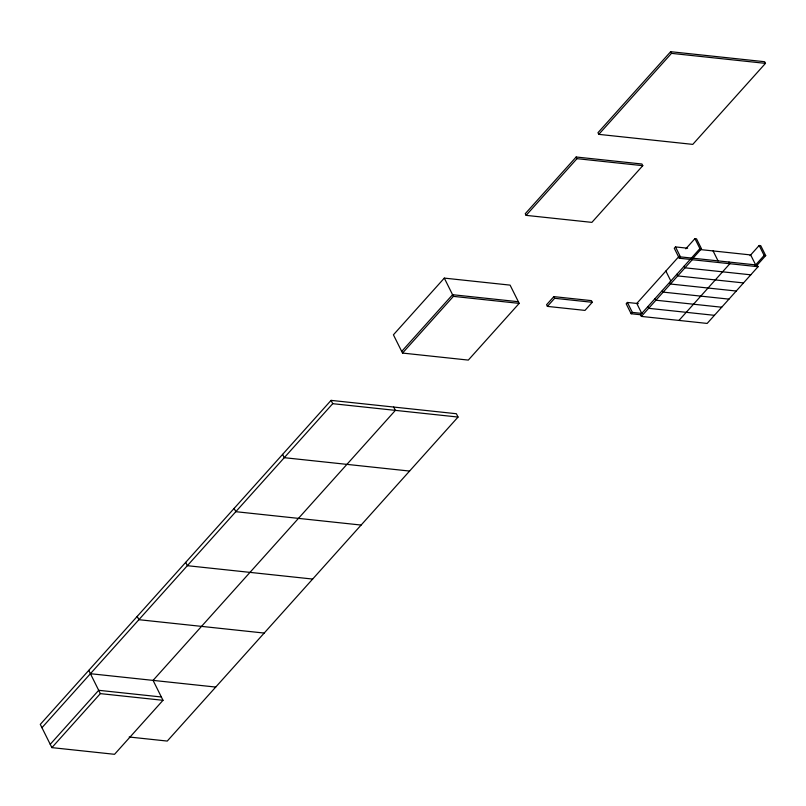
<?xml version="1.0" encoding="UTF-8"?>
<svg xmlns="http://www.w3.org/2000/svg" width="806" height="806" viewBox="0 0 806 806"><rect width="100%" height="100%" fill="white"/><g stroke="black" fill="none" stroke-linecap="round" stroke-linejoin="round"><path stroke-width="1.21" d="M129.182 737.006L167.265 741.067L458.04 417.055L456.377 413.73L331.075 400.37L40.3 724.382L51.886 747.625L114.543 754.305L163.003 700.303L153.069 680.385L395.383 410.365L393.721 407.05M444.308 278.11L393.419 334.812L402.526 353.068L468.316 360.091L519.195 303.378L510.097 285.123L444.308 278.11L453.405 296.366L519.195 303.378M41.952 727.707L332.727 403.685L458.04 417.055M401.7 351.406L452.579 294.704L518.369 301.726M576.159 156.999L525.27 213.701L526.106 215.363L591.886 222.375L642.775 165.673L641.949 164.011L576.159 156.999L576.985 158.661L642.775 165.673M670.663 51.695L597.971 132.698L598.798 134.36L692.777 144.385L765.468 63.372L764.642 61.719L670.663 51.695L671.489 53.357L765.468 63.372M50.234 744.301L98.695 690.299L161.351 696.989M402.526 353.068L453.405 296.366M526.106 215.363L576.985 158.661M598.798 134.36L671.489 53.357M51.886 747.625L100.347 693.623L163.003 700.303M553.833 296.628L546.569 304.728L547.395 306.391L584.985 310.401L592.259 302.3L591.423 300.638L553.833 296.628L554.659 298.291L592.259 302.3M547.395 306.391L554.659 298.291M687.629 248.218L675.499 246.918L674.29 248.268L679.257 258.232L691.387 259.522M638.312 303.6L627.39 302.441L626.181 303.791L631.148 313.756L640.851 314.783M679.166 256.227L636.79 303.439L641.757 313.403M685.805 248.822L694.943 238.636L696.515 238.808L701.482 248.762L693.17 258.021M679.257 258.232L680.466 256.882L757.217 265.063L758.043 266.726L707.164 323.428L641.375 316.415L640.548 314.753L699.91 248.601L701.482 248.762M631.148 313.756L632.357 312.406L642.06 313.433M641.375 316.415L692.263 259.713L758.043 266.726M678.964 320.425L729.853 263.723L729.027 262.061M750.033 255.673L759.171 245.487L760.733 245.659L765.7 255.613L756.562 265.799M754.99 265.627L764.138 255.452L765.7 255.613M699.759 249.507L750.688 254.938L755.655 264.902M750.779 274.826L684.989 267.814L684.163 266.151M743.505 282.926L677.725 275.914L676.889 274.252M736.241 291.026L670.451 284.014L669.625 282.352M728.967 299.127L663.187 292.115L662.351 290.452M721.702 307.227L655.913 300.215L655.087 298.552M714.428 315.327L648.649 308.315L647.812 306.653M409.569 471.057L284.266 457.687L282.604 454.372M361.108 525.059L235.805 511.689L234.143 508.374M312.647 579.061L187.345 565.691L185.682 562.376M264.187 633.063L138.874 619.693L137.221 616.378M90.413 673.705L215.726 687.065M759.171 245.487L764.138 255.452M713.098 250.928L718.055 260.892M694.943 238.636L699.91 248.601M691.427 258.051L692.263 259.713M675.499 246.918L680.466 256.882M665.867 271.038L670.834 281.002M627.39 302.441L632.357 312.406M331.075 400.37L332.727 403.685M88.761 670.38L100.347 693.623"/></g></svg>
